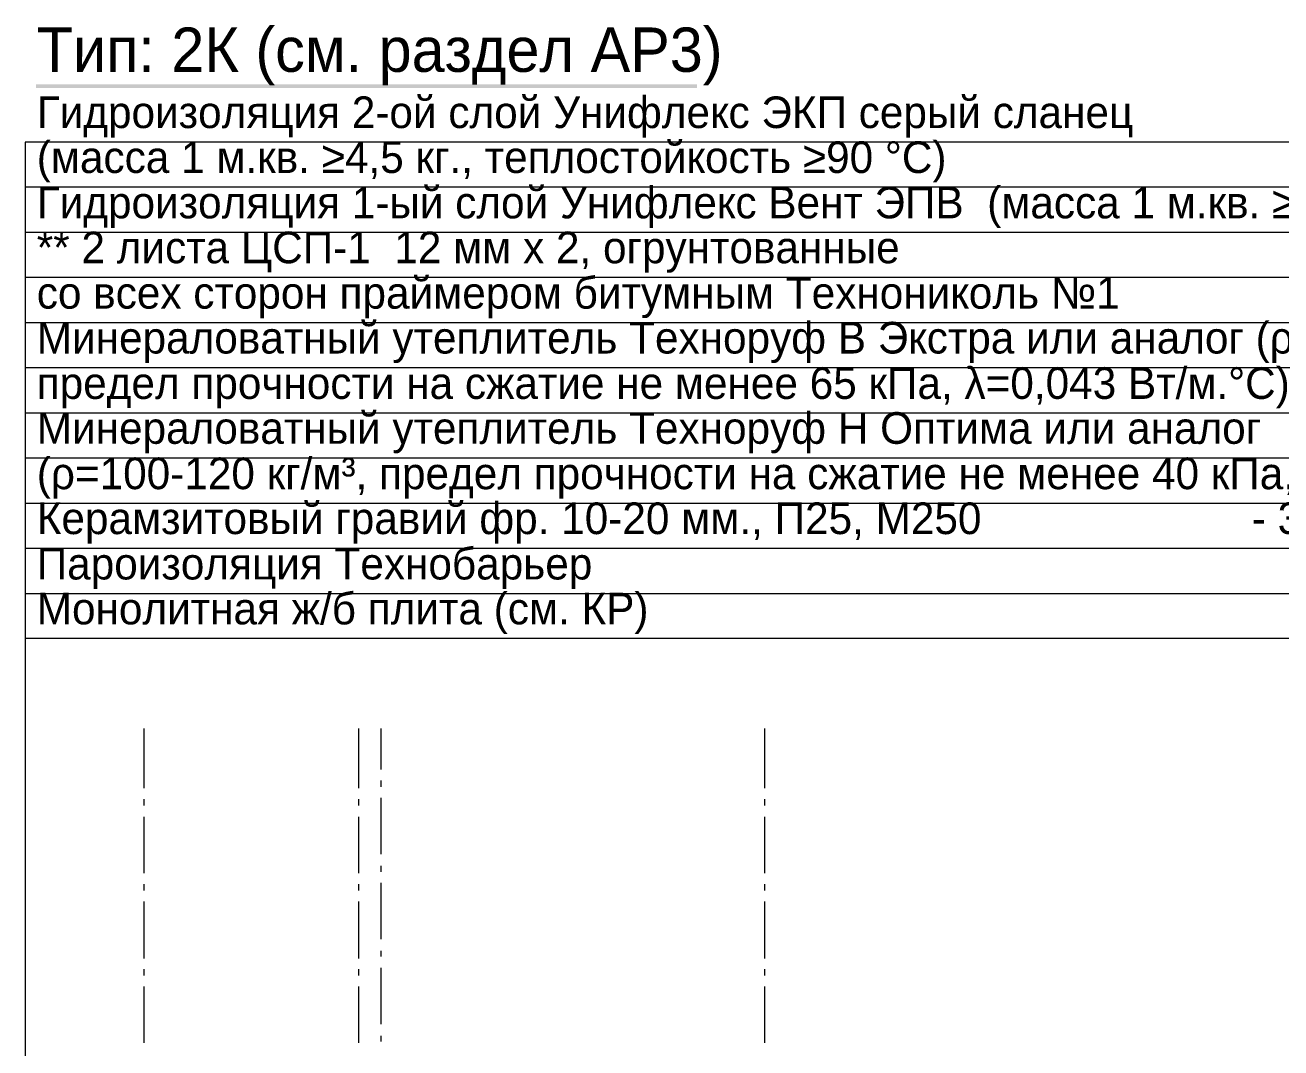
# Model space of a CAD drawing. Header units: millimetres. Extents: x -135211 to 49383, y -8033 to 228499.
# Drawn here: x -94399 to -83276, y 21331 to 30396 of the extents above; entities that cross this region are included whole.
import ezdxf

# ---------------------------------------------------------------- set-up
doc = ezdxf.new("R2010")
doc.units = ezdxf.units.MM
doc.layers.add('PDF _Геометрия', color=7, linetype='Continuous', true_color=0x1d1d1d)
doc.layers.add('PDF _Сплошная заливка', color=7, linetype='Continuous', true_color=0xffffff)
doc.layers.add('PDF _Текст', color=7, linetype='Continuous')

msp = doc.modelspace()

# ---------------------------------------------------------------- linework, layer by layer
at = {"layer": 'PDF _Геометрия', "color": 7, "lineweight": 9}
for points in [[(-76899.33534987678, 29359.46249461136), (-94398.84608607323, 29359.46249461136), (-94398.84608607323, 24961.30292641879), (-94398.84608607323, 18958.80988724931)], [(-94398.84608607323, 28961.55392925034), (-76899.33534987678, 28961.55392925034)], [(-94398.84608607323, 28559.41229404505), (-76899.33534987678, 28559.41229404505)], [(-94398.84608607323, 28161.50372868403), (-76899.33534987678, 28161.50372868403)], [(-94398.84608607323, 27759.36209347874), (-76899.33534987678, 27759.36209347874)], [(-94398.84608607323, 27361.45352811772), (-76899.33534987678, 27361.45352811772)], [(-94398.84608607323, 26959.31189291243), (-76899.33534987678, 26959.31189291243)], [(-94398.84608607323, 26561.40332755141), (-76899.33534987678, 26561.40332755141)], [(-94398.84608607323, 26159.26169234611), (-76899.33534987678, 26159.26169234611)], [(-94398.84608607323, 25761.3531269851), (-76899.33534987678, 25761.3531269851)], [(-94398.84608607323, 25359.21149177981), (-76899.33534987678, 25359.21149177981)], [(-94398.84608607323, 24961.30292641879), (-76899.33534987678, 24961.30292641879)], [(-93344.81169485094, 23632.1189953192), (-93344.81169485094, 24161.25272585248)], [(-91444.16333477543, 23632.1189953192), (-91444.16333477543, 24161.25272585248)], [(-91245.20905209493, 23797.20871924558), (-91245.20905209493, 24161.25272585248)], [(-87846.05396714917, 23632.1189953192), (-87846.05396714917, 24161.25272585248)], [(-91245.20905209493, 23644.818204852), (-91245.20905209493, 23699.84811282746)], [(-93344.81169485094, 23479.72848092562), (-93344.81169485094, 23534.75838890107)], [(-91444.16333477543, 23479.72848092562), (-91444.16333477543, 23534.75838890107)], [(-91245.20905209493, 23047.95535681046), (-91245.20905209493, 23547.45759843388)], [(-87846.05396714917, 23479.72848092562), (-87846.05396714917, 23534.75838890107)], [(-93344.81169485094, 22878.63256303981), (-93344.81169485094, 23378.13480466322)], [(-91444.16333477543, 22878.63256303981), (-91444.16333477543, 23378.13480466322)], [(-87846.05396714917, 22878.63256303981), (-87846.05396714917, 23378.13480466322)], [(-91245.20905209493, 22891.33177257261), (-91245.20905209493, 22946.36168054808)], [(-93344.81169485094, 22726.24204864623), (-93344.81169485094, 22781.27195662169)], [(-91444.16333477543, 22726.24204864623), (-91444.16333477543, 22781.27195662169)], [(-91245.20905209493, 22294.46892453108), (-91245.20905209493, 22793.97116615449)], [(-87846.05396714917, 22726.24204864623), (-87846.05396714917, 22781.27195662169)], [(-93344.81169485094, 22125.14613076043), (-93344.81169485094, 22628.88144222811)], [(-91444.16333477543, 22125.14613076043), (-91444.16333477543, 22628.88144222811)], [(-87846.05396714917, 22125.14613076043), (-87846.05396714917, 22628.88144222811)], [(-91245.20905209493, 22142.0784101375), (-91245.20905209493, 22192.87524826869)], [(-93344.81169485094, 21972.75561636685), (-93344.81169485094, 22027.78552434231)], [(-91444.16333477543, 21972.75561636685), (-91444.16333477543, 22027.78552434231)], [(-91245.20905209493, 21540.98249225169), (-91245.20905209493, 22040.48473387511)], [(-87846.05396714917, 21972.75561636685), (-87846.05396714917, 22027.78552434231)], [(-93344.81169485094, 21375.89276832532), (-93344.81169485094, 21875.39500994873)], [(-91444.16333477543, 21375.89276832532), (-91444.16333477543, 21875.39500994873)], [(-87846.05396714917, 21375.89276832532), (-87846.05396714917, 21875.39500994873)], [(-91245.20905209493, 21388.59197785811), (-91245.20905209493, 21439.38881598931)]]:
    msp.add_lwpolyline(points, dxfattribs=at)
at = {"layer": 'PDF _Сплошная заливка', "color": 7, "lineweight": 0, "transparency": 33554559}
msp.add_solid([(-94301.48547965512, 29871.66394576757), (-94301.48547965512, 29837.79938701344), (-88447.14988503496, 29871.66394576757), (-88447.14988503496, 29837.79938701344)], dxfattribs=at)

# ---------------------------------------------------------------- texts
at = {"layer": 'PDF _Текст', "attachment_point": 4, "style": ''}
for s, insert, char_height in [('Тип: 2К (см. раздел АР3)', (-94295.68492514826, 30118.61598682468), 393.1484823330473), ('Гидроизоляция 2-ой слой Унифлекс ЭКП серый сланец', (-94295.68492514826, 29581.02042287941), 280.2619680032936), ('(масса 1 м.кв. ≥4,5 кг., теплостойкость ≥90 °С)', (-94295.68492514826, 29183.09463241221), 280.2619680032936), ('Гидроизоляция 1-ый слой Унифлекс Вент ЭПВ  (масса 1 м.кв. ≥4 кг., теплостойкость ≥90 °С)', (-94295.68492514826, 28780.93577210074), 280.2619680032936), ('** 2 листа ЦСП-1  12 мм х 2, огрунтованные', (-94295.68492514826, 28383.00998163353), 280.2619680032936), ('со всех сторон праймером битумным Технониколь №1', (-94295.68492514826, 27980.85542759861), 280.2619680032936), ('Минераловатный утеплитель Техноруф В Экстра или аналог (ρ=155-185 кг/м.куб.,', (-94295.68492514826, 27582.92533085486), 280.2619680032936), ('предел прочности на сжатие не менее 65 кПа, λ=0,043 Вт/м.°С)', (-94295.68492514826, 27180.76647054339), 280.2619680032936), ('Минераловатный утеплитель Техноруф Н Оптима или аналог', (-94295.68492514826, 26782.84068007618), 280.2619680032936), ('(ρ=100-120 кг/м³, предел прочности на сжатие не менее 40 кПа, λ=0,041 Вт/м°С)', (-94295.68492514826, 26380.68181976471), 280.2619680032936), ('Керамзитовый гравий фр. 10-20 мм., П25, М250                       - 30 мм - проектн. отм.', (-94295.68492514826, 25982.75602929751), 280.2619680032936), ('Пароизоляция Технобарьер', (-94295.68492514826, 25580.59716898603), 280.2619680032936), ('Монолитная ж/б плита (см. КР)', (-94295.68492514826, 25182.67137851883), 280.2619680032936)]:
    msp.add_mtext(s, dxfattribs=dict(at, insert=insert, char_height=char_height))

doc.saveas('drawing.dxf')
